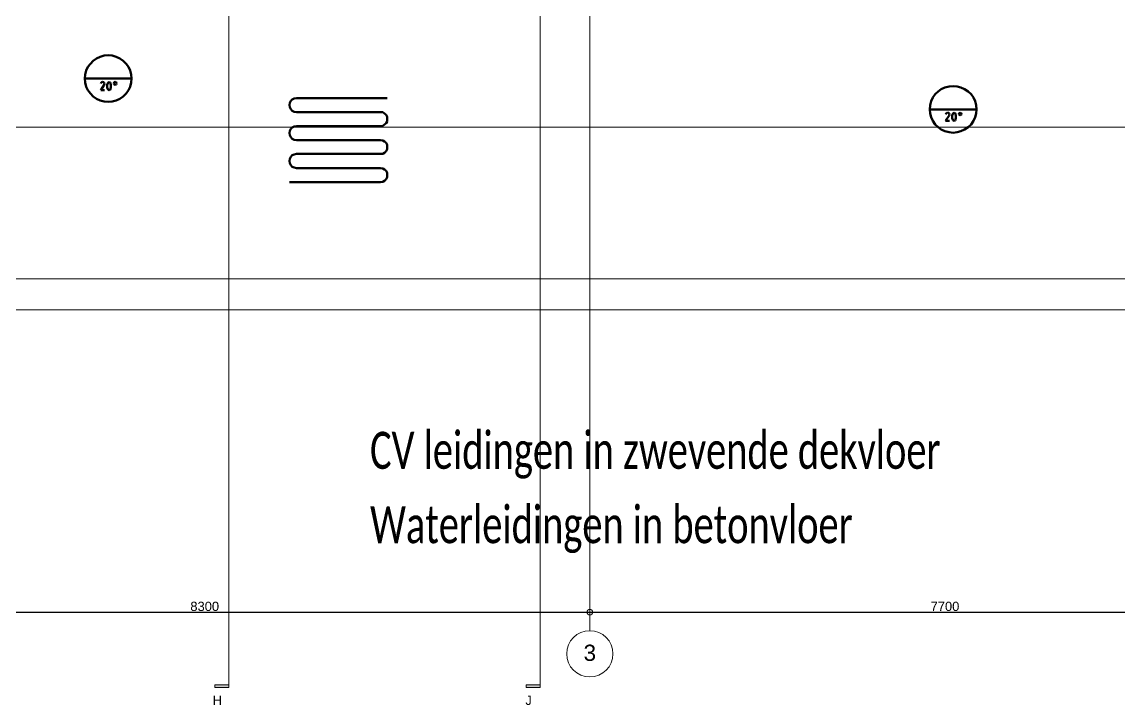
# Model space of a CAD drawing. Header units: metres. Extents: x -4.5 to 35.1, y -3.6 to 25.4.
# Drawn here: x 7.46 to 19.32, y -3.6 to 3.78 of the extents above; entities that cross this region are included whole.
import ezdxf

# ---------------------------------------------------------------- set-up
doc = ezdxf.new("R2010")
doc.units = ezdxf.units.M
doc.header["$PDMODE"] = 65
for name, color, linetype, lineweight in [('Algemeen', 7, 'Continuous', 25), ('New_A Stramien', 7, 'Continuous', 13), ('Standard', 7, 'Continuous', 25)]:
    doc.layers.add(name, color=color, linetype=linetype, lineweight=lineweight)
doc.styles.add('ARIAL', font='ARIAL.TTF')
doc.dimstyles.new('_DIMSTYLE_3', dxfattribs={"dimtxt": 0.1, "dimasz": 0.2, "dimexe": 0, "dimexo": 0, "dimgap": 0.05, "dimtad": 2, "dimdec": 0, "dimlfac": 1000, "dimrnd": 1, "dimdsep": 46, "dimtxsty": 'ARIAL', "dimblk1": 'ALL_ML_KREIS', "dimblk2": 'ALL_ML_KREIS', "dimsah": 1, "dimcen": 0, "dimclrd": 9, "dimclre": 9, "dimclrt": 9, "dimadec": 0, "dimazin": 0, "dimtfac": 1, "dimtdec": 0, "dimtix": 1, "dimtmove": 2, "dimatfit": 3, "dimfxl": 0, "dimtzin": 0, "dimlwd": 0, "dimlwe": 13, "dimarcsym": 0})

# ---------------------------------------------------------------- blocks, each defined once
blk = doc.blocks.new('ALL_ML_KREIS')
at = {"color": 0, "linetype": 'ByBlock', "lineweight": -2}
for p, q in [((-1, 0), (0.5, 0)), ((0, -0.5), (0, 0.5))]:
    blk.add_line(p, q, dxfattribs=at)
blk.add_circle((0, 0), 0.15, dxfattribs=at)
blk = doc.blocks.new('*D17')
at = {"layer": 'DEFPOINTS', "color": 252, "linetype": 'Continuous', "lineweight": 13}
for p in [(5.3, -2.6), (5.3, -2.6), (13.6, -2.6)]:
    blk.add_point(p, dxfattribs=at)
at = {"layer": 'Standard', "color": 9, "linetype": 'Continuous', "lineweight": -2}
for p, q in [((5.3, -2.6), (5.3, -2.6)), ((13.6, -2.6), (13.6, -2.6))]:
    blk.add_line(p, q, dxfattribs=at)
at = {"layer": 'Standard', "color": 252, "linetype": 'Continuous', "lineweight": -2}
blk.add_line((5.3, -2.6), (13.6, -2.6), dxfattribs=at)
at = {"layer": 'Standard', "color": 9, "linetype": 'Continuous', "lineweight": 13, "xscale": 0.2, "yscale": 0.2, "zscale": 0.2, "rotation": 180}
blk.add_blockref('ALL_ML_KREIS', (5.3, -2.6), dxfattribs=at)
at = {"layer": 'Standard', "color": 9, "linetype": 'Continuous', "lineweight": 13, "xscale": 0.2, "yscale": 0.2, "zscale": 0.2}
blk.add_blockref('ALL_ML_KREIS', (13.6, -2.6), dxfattribs=at)
at = {"layer": 'Standard', "color": 9, "linetype": 'Continuous', "lineweight": 13, "insert": (9.438, -2.538), "char_height": 0.1, "width": 0.4, "attachment_point": 5, "style": 'ARIAL'}
blk.add_mtext('\\A1;{8300}', dxfattribs=at)
blk = doc.blocks.new('*D18')
at = {"layer": 'DEFPOINTS', "color": 252, "linetype": 'Continuous', "lineweight": 13}
for p in [(13.6, -2.6), (13.6, -2.6), (21.3, -2.6)]:
    blk.add_point(p, dxfattribs=at)
at = {"layer": 'Standard', "color": 9, "linetype": 'Continuous', "lineweight": -2}
for p, q in [((13.6, -2.6), (13.6, -2.6)), ((21.3, -2.6), (21.3, -2.6))]:
    blk.add_line(p, q, dxfattribs=at)
at = {"layer": 'Standard', "color": 252, "linetype": 'Continuous', "lineweight": -2}
blk.add_line((13.6, -2.6), (21.3, -2.6), dxfattribs=at)
at = {"layer": 'Standard', "color": 9, "linetype": 'Continuous', "lineweight": 13, "xscale": 0.2, "yscale": 0.2, "zscale": 0.2, "rotation": 180}
blk.add_blockref('ALL_ML_KREIS', (13.6, -2.6), dxfattribs=at)
at = {"layer": 'Standard', "color": 9, "linetype": 'Continuous', "lineweight": 13, "xscale": 0.2, "yscale": 0.2, "zscale": 0.2}
blk.add_blockref('ALL_ML_KREIS', (21.3, -2.6), dxfattribs=at)
at = {"layer": 'Standard', "color": 9, "linetype": 'Continuous', "lineweight": 13, "insert": (17.438, -2.538), "char_height": 0.1, "width": 0.4, "attachment_point": 5, "style": 'ARIAL'}
blk.add_mtext('\\A1;{7700}', dxfattribs=at)
blk = doc.blocks.new('NSY101')
at = {"color": 0, "linetype": 'ByBlock', "lineweight": -2}
blk.add_circle((0, 0), 0.05, dxfattribs=at)
blk = doc.blocks.new('COMPLEXOBJECT_3')
at = {"layer": 'Standard', "color": 252, "linetype": 'Continuous', "lineweight": 13, "insert": (13.6, -3.04), "char_height": 0.175, "width": 0.22374, "attachment_point": 5, "style": 'ARIAL'}
blk.add_mtext('\\W0.99;3', dxfattribs=at)

msp = doc.modelspace()

# ---------------------------------------------------------------- hatches: boundary and pattern name
at = {"layer": 'Standard', "linetype": 'Continuous', "lineweight": 13}
for points in [[(9.6986, -3.4138), (9.6986, -3.3838), (9.5486, -3.3838), (9.5486, -3.4138)], [(13.0633, -3.4138), (13.0633, -3.3838), (12.9133, -3.3838), (12.9133, -3.4138)]]:
    msp.add_hatch(color=0, dxfattribs=at).paths.add_polyline_path(points)

# ---------------------------------------------------------------- linework, layer by layer
at = {"layer": 'New_A Stramien', "color": 252, "linetype": 'Continuous', "lineweight": 13}
for p, q in [((13.6, -1.8), (13.6, 23.46)), ((13.6, -1.8), (13.6, 23.46)), ((-2.89, 1), (25.9, 1)), ((-2.89, 1), (25.9, 1)), ((13.6, -1.8), (13.6, -2.8))]:
    msp.add_line(p, q, dxfattribs=at)
for start, end in [(90, 270), (270, 90)]:
    msp.add_arc((13.6, -3.05), 0.25, start, end, dxfattribs=at)
at = {"layer": 'Standard', "color": 252, "linetype": 'Continuous', "lineweight": 13}
for p, q in [((9.6986, -3.2638), (9.6986, 25.0491)), ((9.6986, -3.2638), (9.6986, 25.0491)), ((13.0633, -3.2638), (13.0633, 25.0491)), ((13.0633, -3.2638), (13.0633, 25.0491)), ((-4.1221, 2.6413), (26.8317, 2.6413)), ((-4.1221, 2.6413), (26.8317, 2.6413)), ((-4.1221, 0.6673), (26.8317, 0.6673)), ((-4.1221, 0.6673), (26.8317, 0.6673)), ((9.6986, -3.4138), (9.6986, -2.9038)), ((13.0633, -3.4138), (13.0633, -2.9038)), ((9.6986, -3.3838), (9.5486, -3.3838)), ((9.5486, -3.3838), (9.5486, -3.4138)), ((9.5486, -3.4138), (9.6986, -3.4138)), ((9.6986, -3.4138), (9.6986, -3.3838)), ((13.0633, -3.3838), (12.9133, -3.3838)), ((12.9133, -3.3838), (12.9133, -3.4138)), ((12.9133, -3.4138), (13.0633, -3.4138)), ((13.0633, -3.4138), (13.0633, -3.3838))]:
    msp.add_line(p, q, dxfattribs=at)
at = {"layer": 'Standard', "color": 52, "linetype": 'Continuous', "lineweight": 50}
for p, q in [((8.2022, 3.326), (8.1751, 3.2906)), ((8.2313, 3.3572), (8.2022, 3.326)), ((8.2688, 3.3822), (8.2313, 3.3572)), ((8.3084, 3.401), (8.2688, 3.3822)), ((8.3501, 3.4135), (8.3084, 3.401)), ((8.3938, 3.4176), (8.3501, 3.4135)), ((8.4376, 3.4135), (8.3938, 3.4176)), ((8.4814, 3.401), (8.4376, 3.4135)), ((8.5209, 3.3822), (8.4814, 3.401)), ((8.5564, 3.3572), (8.5209, 3.3822)), ((8.5876, 3.326), (8.5564, 3.3572)), ((8.6126, 3.2906), (8.5876, 3.326)), ((8.1459, 3.2093), (8.1417, 3.1656)), ((8.1584, 3.251), (8.1459, 3.2093)), ((8.1751, 3.2906), (8.1584, 3.251)), ((8.6313, 3.251), (8.6126, 3.2906)), ((8.6418, 3.2093), (8.6313, 3.251)), ((8.6459, 3.1656), (8.6418, 3.2093)), ((8.1417, 3.1656), (8.6459, 3.1656)), ((8.1417, 3.1656), (8.1459, 3.1218)), ((8.1459, 3.1218), (8.1584, 3.078)), ((8.3209, 3.126), (8.3147, 3.1135)), ((8.3522, 3.0989), (8.3147, 3.0384)), ((8.3334, 3.1301), (8.3209, 3.126)), ((8.3438, 3.126), (8.3334, 3.1301)), ((8.3522, 3.1197), (8.3438, 3.126)), ((8.3542, 3.1093), (8.3522, 3.1197)), ((8.3522, 3.0989), (8.3542, 3.1093)), ((8.3938, 3.1239), (8.3855, 3.0989)), ((8.3855, 3.0989), (8.3855, 3.0697)), ((8.4043, 3.1301), (8.3938, 3.1239)), ((8.4147, 3.1239), (8.4043, 3.1301)), ((8.423, 3.0989), (8.4147, 3.1239)), ((8.423, 3.0697), (8.423, 3.0989)), ((8.4605, 3.126), (8.4564, 3.1135)), ((8.4564, 3.1135), (8.4605, 3.103)), ((8.4709, 3.1301), (8.4605, 3.126)), ((8.4605, 3.103), (8.4709, 3.0989)), ((8.4814, 3.126), (8.4709, 3.1301)), ((8.4709, 3.0989), (8.4814, 3.103)), ((8.4855, 3.1135), (8.4814, 3.126)), ((8.4814, 3.103), (8.4855, 3.1135)), ((8.6313, 3.078), (8.6418, 3.1218)), ((8.6418, 3.1218), (8.6459, 3.1656)), ((17.5257, 3.0847), (17.482, 3.0806)), ((17.5695, 3.0806), (17.5257, 3.0847)), ((8.1584, 3.078), (8.1751, 3.0384)), ((8.1751, 3.0384), (8.2022, 3.003)), ((8.2022, 3.003), (8.2313, 2.9718)), ((8.2313, 2.9718), (8.2688, 2.9468)), ((8.3147, 3.0384), (8.3542, 3.0384)), ((8.3855, 3.0697), (8.3938, 3.0447)), ((8.3938, 3.0447), (8.4043, 3.0384)), ((8.4043, 3.0384), (8.4147, 3.0447)), ((8.4147, 3.0447), (8.423, 3.0697)), ((8.5209, 2.9468), (8.5564, 2.9718)), ((8.5564, 2.9718), (8.5876, 3.003)), ((8.5876, 3.003), (8.6126, 3.0384)), ((8.6126, 3.0384), (8.6313, 3.078)), ((17.332, 2.9952), (17.3069, 2.9598)), ((17.3632, 3.0264), (17.332, 2.9952)), ((17.3986, 3.0514), (17.3632, 3.0264)), ((17.4382, 3.0702), (17.3986, 3.0514)), ((17.482, 3.0806), (17.4382, 3.0702)), ((17.6111, 3.0702), (17.5695, 3.0806)), ((17.6507, 3.0514), (17.6111, 3.0702)), ((17.6882, 3.0264), (17.6507, 3.0514)), ((17.7195, 2.9952), (17.6882, 3.0264)), ((17.7445, 2.9598), (17.7195, 2.9952)), ((8.2688, 2.9468), (8.3084, 2.928)), ((8.3084, 2.928), (8.3501, 2.9176)), ((8.3501, 2.9176), (8.3938, 2.9134)), ((8.3938, 2.9134), (8.4376, 2.9176)), ((8.4376, 2.9176), (8.4814, 2.928)), ((8.4814, 2.928), (8.5209, 2.9468)), ((10.3573, 2.903), (10.3531, 2.8801)), ((10.3531, 2.8801), (10.3531, 2.878)), ((10.3531, 2.878), (10.3573, 2.8551)), ((10.3677, 2.9239), (10.3573, 2.903)), ((10.3573, 2.8551), (10.3677, 2.8343)), ((10.3843, 2.9405), (10.3677, 2.9239)), ((10.4031, 2.9509), (10.3843, 2.9405)), ((10.4281, 2.9551), (10.4031, 2.9509)), ((11.4115, 2.9551), (10.4281, 2.9551)), ((17.2778, 2.8764), (17.2736, 2.8327)), ((17.2882, 2.9202), (17.2778, 2.8764)), ((17.3069, 2.9598), (17.2882, 2.9202)), ((17.7632, 2.9202), (17.7445, 2.9598)), ((17.7737, 2.8764), (17.7632, 2.9202)), ((17.7778, 2.8327), (17.7737, 2.8764)), ((10.3677, 2.8343), (10.3843, 2.8176)), ((10.3843, 2.8176), (10.4031, 2.8072)), ((10.4031, 2.8072), (10.4281, 2.803)), ((10.4281, 2.803), (11.3386, 2.803)), ((11.3386, 2.803), (11.3615, 2.8009)), ((11.3615, 2.8009), (11.3823, 2.7884)), ((11.3823, 2.7884), (11.399, 2.7738)), ((11.399, 2.7738), (11.4094, 2.753)), ((11.4094, 2.753), (11.4115, 2.728)), ((11.4115, 2.728), (11.4094, 2.703)), ((17.2736, 2.8327), (17.7778, 2.8327)), ((17.2736, 2.8327), (17.2778, 2.7889)), ((17.2778, 2.7889), (17.2882, 2.7472)), ((17.2882, 2.7472), (17.3069, 2.7076)), ((17.4528, 2.7931), (17.4445, 2.7826)), ((17.482, 2.7681), (17.4445, 2.7076)), ((17.4653, 2.7972), (17.4528, 2.7931)), ((17.4757, 2.7951), (17.4653, 2.7972)), ((17.4841, 2.7868), (17.4757, 2.7951)), ((17.482, 2.7681), (17.4861, 2.7764)), ((17.4861, 2.7764), (17.4841, 2.7868)), ((17.5257, 2.7931), (17.5174, 2.766)), ((17.5174, 2.766), (17.5174, 2.7389)), ((17.5174, 2.7389), (17.5257, 2.7118)), ((17.5361, 2.7972), (17.5257, 2.7931)), ((17.5466, 2.7931), (17.5361, 2.7972)), ((17.5549, 2.766), (17.5466, 2.7931)), ((17.5466, 2.7118), (17.5549, 2.7389)), ((17.5549, 2.7389), (17.5549, 2.766)), ((17.5903, 2.7931), (17.5861, 2.7826)), ((17.5861, 2.7826), (17.5903, 2.7722)), ((17.6007, 2.7972), (17.5903, 2.7931)), ((17.5903, 2.7722), (17.6007, 2.7681)), ((17.6132, 2.7931), (17.6007, 2.7972)), ((17.6007, 2.7681), (17.6132, 2.7722)), ((17.6174, 2.7826), (17.6132, 2.7931)), ((17.6132, 2.7722), (17.6174, 2.7826)), ((17.7445, 2.7076), (17.7632, 2.7472)), ((17.7632, 2.7472), (17.7737, 2.7889)), ((17.7737, 2.7889), (17.7778, 2.8327)), ((10.3677, 2.6218), (10.3573, 2.6009)), ((10.3843, 2.6384), (10.3677, 2.6218)), ((10.4031, 2.6488), (10.3843, 2.6384)), ((10.4281, 2.653), (10.4031, 2.6488)), ((11.3386, 2.653), (10.4281, 2.653)), ((11.3615, 2.6551), (11.3386, 2.653)), ((11.3823, 2.6676), (11.3615, 2.6551)), ((11.399, 2.6822), (11.3823, 2.6676)), ((11.4094, 2.703), (11.399, 2.6822)), ((17.3069, 2.7076), (17.332, 2.6701)), ((17.332, 2.6701), (17.3632, 2.641)), ((17.3632, 2.641), (17.3986, 2.6139)), ((17.3986, 2.6139), (17.4382, 2.5972)), ((17.4445, 2.7076), (17.4861, 2.7076)), ((17.5257, 2.7118), (17.5361, 2.7076)), ((17.5361, 2.7076), (17.5466, 2.7118)), ((17.6111, 2.5972), (17.6507, 2.6139)), ((17.6507, 2.6139), (17.6882, 2.641)), ((17.6882, 2.641), (17.7195, 2.6701)), ((17.7195, 2.6701), (17.7445, 2.7076)), ((10.3573, 2.6009), (10.3531, 2.578)), ((10.3531, 2.578), (10.3531, 2.5759)), ((10.3531, 2.5759), (10.3573, 2.553)), ((10.3573, 2.553), (10.3677, 2.5322)), ((10.3677, 2.5322), (10.3843, 2.5155)), ((10.3843, 2.5155), (10.4031, 2.5051)), ((10.4031, 2.5051), (10.4281, 2.5009)), ((10.4281, 2.5009), (11.3386, 2.5009)), ((11.3386, 2.5009), (11.3615, 2.4968)), ((11.3615, 2.4968), (11.3823, 2.4863)), ((17.4382, 2.5972), (17.482, 2.5847)), ((17.482, 2.5847), (17.5257, 2.5806)), ((17.5257, 2.5806), (17.5695, 2.5847)), ((17.5695, 2.5847), (17.6111, 2.5972)), ((11.3823, 2.4863), (11.399, 2.4697)), ((11.399, 2.3801), (11.3823, 2.3634)), ((11.399, 2.4697), (11.4094, 2.4488)), ((11.4094, 2.4009), (11.399, 2.3801)), ((11.4094, 2.4488), (11.4115, 2.4259)), ((11.4115, 2.4238), (11.4094, 2.4009)), ((11.4115, 2.4259), (11.4115, 2.4238)), ((10.3573, 2.2988), (10.3531, 2.2759)), ((10.3531, 2.2759), (10.3531, 2.2738)), ((10.3531, 2.2738), (10.3573, 2.2509)), ((10.3677, 2.3196), (10.3573, 2.2988)), ((10.3843, 2.3363), (10.3677, 2.3196)), ((10.4031, 2.3467), (10.3843, 2.3363)), ((10.4281, 2.3509), (10.4031, 2.3467)), ((11.3386, 2.3509), (10.4281, 2.3509)), ((11.3615, 2.353), (11.3386, 2.3509)), ((11.3823, 2.3634), (11.3615, 2.353)), ((10.3573, 2.2509), (10.3677, 2.2301)), ((10.3677, 2.2301), (10.3843, 2.2134)), ((10.3843, 2.2134), (10.4031, 2.203)), ((10.4031, 2.203), (10.4281, 2.1988)), ((10.4281, 2.1988), (11.3386, 2.1988)), ((11.3386, 2.1988), (11.3615, 2.1946)), ((11.3615, 2.1946), (11.3823, 2.1842)), ((11.3823, 2.1842), (11.399, 2.1676)), ((11.399, 2.1676), (11.4094, 2.1467)), ((11.4094, 2.1467), (11.4115, 2.1238)), ((11.3386, 2.0467), (10.3531, 2.0467)), ((11.3615, 2.0509), (11.3386, 2.0467)), ((11.3823, 2.0613), (11.3615, 2.0509)), ((11.399, 2.078), (11.3823, 2.0613)), ((11.4094, 2.0988), (11.399, 2.078)), ((11.4115, 2.1217), (11.4094, 2.0988)), ((11.4115, 2.1238), (11.4115, 2.1217))]:
    msp.add_line(p, q, dxfattribs=at)

# ---------------------------------------------------------------- block references
at = {"layer": 'New_A Stramien', "color": 252, "linetype": 'Continuous', "lineweight": 13, "xscale": 1e-09, "yscale": 1e-09, "zscale": 1e-09}
msp.add_blockref('NSY101', (13.6, -1.8), dxfattribs=at)
msp.add_blockref('NSY101', (13.6, -1.8), dxfattribs=at)
at = {"layer": 'Standard', "color": 252, "linetype": 'Continuous', "lineweight": 13}
msp.add_blockref('COMPLEXOBJECT_3', (0, 0), dxfattribs=at)

# ---------------------------------------------------------------- texts
at = {"layer": 'Algemeen', "color": 7, "linetype": 'Continuous', "lineweight": 50, "insert": (11.2245, -0.6515), "char_height": 0.4, "width": 9.14564, "attachment_point": 1, "line_spacing_factor": 1.204819, "style": 'ARIAL'}
msp.add_mtext('{\\fCalibri|i0|b0;\\H0.400000;\\W0.700000;\\C7;CV leidingen in zwevende dekvloer}\\P{\\fCalibri|i0|b0;\\H0.400000;\\W0.700000;\\C7;Waterleidingen in betonvloer}\\P', dxfattribs=at)
at = {"layer": 'Standard', "color": 252, "linetype": 'Continuous', "lineweight": 13, "char_height": 0.1, "attachment_point": 4, "style": 'ARIAL'}
for s, insert, width in [('\\W0.99;H', (9.5242, -3.5522), 0.151357), ('\\W0.98;J', (12.904, -3.553), 0.119088)]:
    msp.add_mtext(s, dxfattribs=dict(at, insert=insert, width=width))

# ---------------------------------------------------------------- dimensions: what is measured, and where the dimension line sits
at = {"layer": 'Standard', "color": 252, "linetype": 'Continuous', "lineweight": 13}
for base, p1, p2, picture, middle in [((13.6, -2.6), (5.3, -2.6), (13.6, -2.6), '*D17', (9.438, -2.5382)), ((21.3, -2.6), (13.6, -2.6), (21.3, -2.6), '*D18', (17.438, -2.5383))]:
    dim = msp.add_linear_dim(base=base, p1=p1, p2=p2, dimstyle='_DIMSTYLE_3', override={"dimpost": '<>', "dimclrd": 9, "dimclre": 9, "dimclrt": 9, "dimlwd": 0, "dimlwe": 13}, dxfattribs=at)
    dim.commit()
    dim.dimension.update_dxf_attribs({"geometry": picture, "text_midpoint": middle, "dimtype": 160})

doc.saveas('drawing.dxf')
